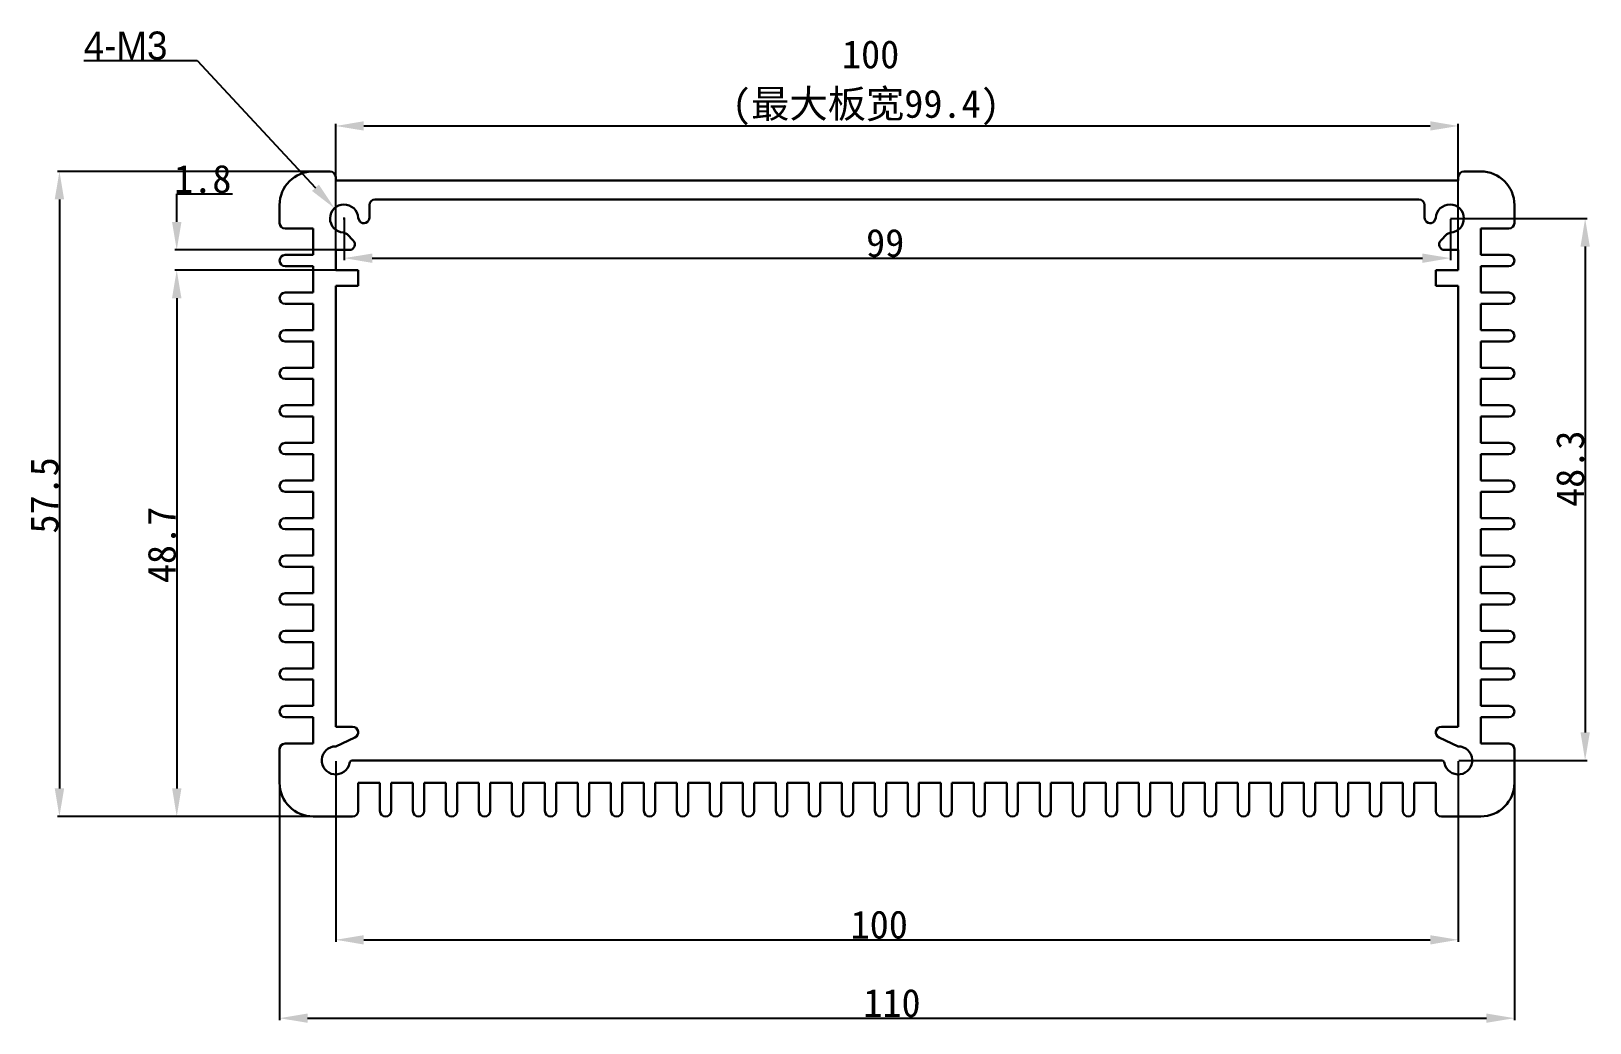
# Model space of a CAD drawing. Header units: inches. Extents: x 692 to 831, y 67 to 155.
import ezdxf

# ---------------------------------------------------------------- set-up
doc = ezdxf.new("R2010")
doc.units = ezdxf.units.IN
doc.header["$MEASUREMENT"] = 0
doc.layers.add('壳体层', color=7, linetype='Continuous', lineweight=30)
doc.layers.add('标注层', color=7, linetype='Continuous')
doc.layers.add('槽宽标注', color=30, linetype='Continuous')
doc.styles.add('MtXpl_Gulim', font='')
doc.styles.get("Standard").update_dxf_attribs({"font": 'simhei.ttf'})
doc.styles.get('MtXpl_Gulim').set_extended_font_data('Gulim')

msp = doc.modelspace()

# ---------------------------------------------------------------- linework, layer by layer
at = {"layer": '壳体层'}
for p, q in [((718.82, 142.42), (717.32, 142.42)), ((719.32, 141.62), (719.32, 141.92)), ((819.32, 141.62), (819.32, 141.92)), ((819.82, 142.42), (821.32, 142.42)), ((769.32, 141.62), (719.32, 141.62)), ((769.32, 141.62), (819.32, 141.62)), ((714.32, 139.42), (714.32, 137.82)), ((722.32, 138.31), (722.32, 139.42)), ((722.82, 139.92), (815.82, 139.92)), ((816.32, 139.42), (816.32, 138.31)), ((824.32, 139.42), (824.32, 137.82)), ((721.32, 138.28), (721.47, 137.95)), ((721.47, 137.95), (721.47, 137.95)), ((817.18, 137.95), (817.32, 138.28)), ((817.18, 137.95), (817.18, 137.95)), ((714.82, 137.32), (717.32, 137.32)), ((717.32, 134.97), (717.32, 137.32)), ((720.33, 136.82), (720.01, 136.97)), ((720.89, 136.27), (720.33, 136.82)), ((818.31, 136.82), (817.76, 136.27)), ((818.64, 136.97), (818.31, 136.82)), ((821.32, 134.97), (821.32, 137.32)), ((823.82, 137.32), (821.32, 137.32)), ((717.32, 134.97), (714.82, 134.97)), ((719.32, 133.62), (719.32, 135.42)), ((719.32, 135.42), (720.53, 135.42)), ((818.11, 135.42), (819.32, 135.42)), ((819.32, 135.42), (819.32, 133.62)), ((821.32, 134.97), (823.82, 134.97)), ((717.32, 133.97), (714.82, 133.97)), ((717.32, 133.97), (717.32, 131.62)), ((721.32, 133.62), (719.32, 133.62)), ((721.32, 132.22), (721.32, 133.62)), ((819.32, 133.62), (817.32, 133.62)), ((817.32, 133.62), (817.32, 132.22)), ((821.32, 133.97), (821.32, 131.62)), ((821.32, 133.97), (823.82, 133.97)), ((719.32, 92.92), (719.32, 132.22)), ((719.32, 132.22), (721.32, 132.22)), ((817.32, 132.22), (819.32, 132.22)), ((819.32, 132.22), (819.32, 92.92)), ((717.32, 131.62), (714.82, 131.62)), ((717.32, 130.62), (714.82, 130.62)), ((717.32, 130.62), (717.32, 128.27)), ((821.32, 131.62), (823.82, 131.62)), ((821.32, 130.62), (821.32, 128.27)), ((821.32, 130.62), (823.82, 130.62)), ((717.32, 128.27), (714.82, 128.27)), ((821.32, 128.27), (823.82, 128.27)), ((717.32, 127.27), (714.82, 127.27)), ((717.32, 127.27), (717.32, 124.92)), ((821.32, 127.27), (821.32, 124.92)), ((821.32, 127.27), (823.82, 127.27)), ((717.32, 124.92), (714.82, 124.92)), ((717.32, 123.92), (714.82, 123.92)), ((717.32, 123.92), (717.32, 121.57)), ((821.32, 124.92), (823.82, 124.92)), ((821.32, 123.92), (821.32, 121.57)), ((821.32, 123.92), (823.82, 123.92)), ((717.32, 121.57), (714.82, 121.57)), ((821.32, 121.57), (823.82, 121.57)), ((717.32, 120.57), (714.82, 120.57)), ((717.32, 120.57), (717.32, 118.22)), ((821.32, 120.57), (821.32, 118.22)), ((821.32, 120.57), (823.82, 120.57)), ((717.32, 118.22), (714.82, 118.22)), ((821.32, 118.22), (823.82, 118.22)), ((717.32, 117.22), (714.82, 117.22)), ((717.32, 117.22), (717.32, 114.87)), ((821.32, 117.22), (821.32, 114.87)), ((821.32, 117.22), (823.82, 117.22)), ((717.32, 114.87), (714.82, 114.87)), ((717.32, 113.87), (714.82, 113.87)), ((717.32, 113.87), (717.32, 111.52)), ((821.32, 114.87), (823.82, 114.87)), ((821.32, 113.87), (821.32, 111.52)), ((821.32, 113.87), (823.82, 113.87)), ((717.32, 111.52), (714.82, 111.52)), ((821.32, 111.52), (823.82, 111.52)), ((717.32, 110.52), (714.82, 110.52)), ((717.32, 110.52), (717.32, 108.17)), ((821.32, 110.52), (821.32, 108.17)), ((821.32, 110.52), (823.82, 110.52)), ((717.32, 108.17), (714.82, 108.17)), ((717.32, 107.17), (714.82, 107.17)), ((717.32, 107.17), (717.32, 104.82)), ((821.32, 108.17), (823.82, 108.17)), ((821.32, 107.17), (821.32, 104.82)), ((821.32, 107.17), (823.82, 107.17)), ((717.32, 104.82), (714.82, 104.82)), ((821.32, 104.82), (823.82, 104.82)), ((717.32, 103.82), (714.82, 103.82)), ((717.32, 103.82), (717.32, 101.47)), ((821.32, 103.82), (821.32, 101.47)), ((821.32, 103.82), (823.82, 103.82)), ((717.32, 101.47), (714.82, 101.47)), ((821.32, 101.47), (823.82, 101.47)), ((717.32, 100.47), (714.82, 100.47)), ((717.32, 100.47), (717.32, 98.12)), ((821.32, 100.47), (821.32, 98.12)), ((821.32, 100.47), (823.82, 100.47)), ((717.32, 98.12), (714.82, 98.12)), ((821.32, 98.12), (823.82, 98.12)), ((717.32, 97.12), (714.82, 97.12)), ((717.32, 97.12), (717.32, 94.77)), ((821.32, 97.12), (821.32, 94.77)), ((821.32, 97.12), (823.82, 97.12)), ((717.32, 94.77), (714.82, 94.77)), ((821.32, 94.77), (823.82, 94.77)), ((717.32, 93.77), (714.82, 93.77)), ((717.32, 93.77), (717.32, 91.42)), ((821.32, 93.77), (821.32, 91.42)), ((821.32, 93.77), (823.82, 93.77)), ((720.82, 92.92), (719.32, 92.92)), ((719.32, 91.17), (721.03, 91.96)), ((817.61, 91.96), (819.32, 91.17)), ((819.32, 92.92), (817.82, 92.92)), ((714.32, 90.92), (714.32, 87.92)), ((717.32, 91.42), (714.82, 91.42)), ((821.32, 91.42), (823.82, 91.42)), ((824.32, 90.92), (824.32, 87.92)), ((817.8, 89.92), (720.84, 89.92)), ((721.32, 87.92), (721.32, 85.42)), ((721.32, 87.92), (723.26, 87.92)), ((723.26, 85.42), (723.26, 87.92)), ((724.26, 85.42), (724.26, 87.92)), ((724.26, 87.92), (726.2, 87.92)), ((726.2, 85.42), (726.2, 87.92)), ((727.2, 85.42), (727.2, 87.92)), ((727.2, 87.92), (729.14, 87.92)), ((729.14, 85.42), (729.14, 87.92)), ((730.14, 85.42), (730.14, 87.92)), ((730.14, 87.92), (732.08, 87.92)), ((732.08, 85.42), (732.08, 87.92)), ((733.08, 85.42), (733.08, 87.92)), ((733.08, 87.92), (735.02, 87.92)), ((735.02, 85.42), (735.02, 87.92)), ((736.02, 85.42), (736.02, 87.92)), ((736.02, 87.92), (737.96, 87.92)), ((737.96, 85.42), (737.96, 87.92)), ((738.96, 85.42), (738.96, 87.92)), ((738.96, 87.92), (740.9, 87.92)), ((740.9, 85.42), (740.9, 87.92)), ((741.9, 85.42), (741.9, 87.92)), ((741.9, 87.92), (743.84, 87.92)), ((743.84, 85.42), (743.84, 87.92)), ((744.84, 85.42), (744.84, 87.92)), ((744.84, 87.92), (746.78, 87.92)), ((746.78, 85.42), (746.78, 87.92)), ((747.78, 85.42), (747.78, 87.92)), ((747.78, 87.92), (749.72, 87.92)), ((749.72, 85.42), (749.72, 87.92)), ((750.72, 85.42), (750.72, 87.92)), ((750.72, 87.92), (752.66, 87.92)), ((752.66, 85.42), (752.66, 87.92)), ((753.66, 85.42), (753.66, 87.92)), ((753.66, 87.92), (755.6, 87.92)), ((755.6, 85.42), (755.6, 87.92)), ((756.6, 85.42), (756.6, 87.92)), ((756.6, 87.92), (758.54, 87.92)), ((758.54, 85.42), (758.54, 87.92)), ((759.54, 85.42), (759.54, 87.92)), ((759.54, 87.92), (761.48, 87.92)), ((761.48, 85.42), (761.48, 87.92)), ((762.48, 85.42), (762.48, 87.92)), ((762.48, 87.92), (764.42, 87.92)), ((764.42, 85.42), (764.42, 87.92)), ((765.42, 85.42), (765.42, 87.92)), ((765.42, 87.92), (767.36, 87.92)), ((767.36, 85.42), (767.36, 87.92)), ((768.36, 85.42), (768.36, 87.92)), ((768.36, 87.92), (769.32, 87.92)), ((770.28, 87.92), (769.32, 87.92)), ((770.28, 85.42), (770.28, 87.92)), ((771.28, 85.42), (771.28, 87.92)), ((773.22, 87.92), (771.28, 87.92)), ((773.22, 85.42), (773.22, 87.92)), ((774.22, 85.42), (774.22, 87.92)), ((776.16, 87.92), (774.22, 87.92)), ((776.16, 85.42), (776.16, 87.92)), ((777.16, 85.42), (777.16, 87.92)), ((779.1, 87.92), (777.16, 87.92)), ((779.1, 85.42), (779.1, 87.92)), ((780.1, 85.42), (780.1, 87.92)), ((782.04, 87.92), (780.1, 87.92)), ((782.04, 85.42), (782.04, 87.92)), ((783.04, 85.42), (783.04, 87.92)), ((784.98, 87.92), (783.04, 87.92)), ((784.98, 85.42), (784.98, 87.92)), ((785.98, 85.42), (785.98, 87.92)), ((787.92, 87.92), (785.98, 87.92)), ((787.92, 85.42), (787.92, 87.92)), ((788.92, 85.42), (788.92, 87.92)), ((790.86, 87.92), (788.92, 87.92)), ((790.86, 85.42), (790.86, 87.92)), ((791.86, 85.42), (791.86, 87.92)), ((793.8, 87.92), (791.86, 87.92)), ((793.8, 85.42), (793.8, 87.92)), ((794.8, 85.42), (794.8, 87.92)), ((796.74, 87.92), (794.8, 87.92)), ((796.74, 85.42), (796.74, 87.92)), ((797.74, 85.42), (797.74, 87.92)), ((799.68, 87.92), (797.74, 87.92)), ((799.68, 85.42), (799.68, 87.92)), ((800.68, 85.42), (800.68, 87.92)), ((802.62, 87.92), (800.68, 87.92)), ((802.62, 85.42), (802.62, 87.92)), ((803.62, 85.42), (803.62, 87.92)), ((805.56, 87.92), (803.62, 87.92)), ((805.56, 85.42), (805.56, 87.92)), ((806.56, 85.42), (806.56, 87.92)), ((808.5, 87.92), (806.56, 87.92)), ((808.5, 85.42), (808.5, 87.92)), ((809.5, 85.42), (809.5, 87.92)), ((811.44, 87.92), (809.5, 87.92)), ((811.44, 85.42), (811.44, 87.92)), ((812.44, 85.42), (812.44, 87.92)), ((814.38, 87.92), (812.44, 87.92)), ((814.38, 85.42), (814.38, 87.92)), ((815.38, 85.42), (815.38, 87.92)), ((817.32, 87.92), (815.38, 87.92)), ((817.32, 87.92), (817.32, 85.42)), ((717.32, 84.92), (720.82, 84.92)), ((821.32, 84.92), (817.82, 84.92))]:
    msp.add_line(p, q, dxfattribs=at)
for centre, radius, start, end in [((717.32, 139.42), 3, 90, 180), ((718.82, 141.92), 0.5, 0, 90), ((819.82, 141.92), 0.5, 90, 180), ((821.32, 139.42), 3, 0, 90), ((720.07, 138.22), 1.25, 2.9754, 267.0246), ((722.82, 139.42), 0.5, 90, 180), ((815.82, 139.42), 0.5, 0, 90), ((818.57, 138.22), 1.25, 272.9754, 177.0246), ((714.82, 137.82), 0.5, 180, 270), ((721.82, 138.31), 0.5, 225, 0), ((816.82, 138.31), 0.5, 180, 315), ((823.82, 137.82), 0.5, 270, 0), ((720.53, 135.92), 0.5, 270, 45), ((818.11, 135.92), 0.5, 135, 270), ((714.82, 134.47), 0.5, 90, 270), ((823.82, 134.47), 0.5, 270, 90), ((714.82, 131.12), 0.5, 90, 270), ((823.82, 131.12), 0.5, 270, 90), ((714.82, 127.77), 0.5, 90, 270), ((823.82, 127.77), 0.5, 270, 90), ((714.82, 124.42), 0.5, 90, 270), ((823.82, 124.42), 0.5, 270, 90), ((714.82, 121.07), 0.5, 90, 270), ((823.82, 121.07), 0.5, 270, 90), ((714.82, 117.72), 0.5, 90, 270), ((823.82, 117.72), 0.5, 270, 90), ((714.82, 114.37), 0.5, 90, 270), ((823.82, 114.37), 0.5, 270, 90), ((714.82, 111.02), 0.5, 90, 270), ((823.82, 111.02), 0.5, 270, 90), ((714.82, 107.67), 0.5, 90, 270), ((823.82, 107.67), 0.5, 270, 90), ((714.82, 104.32), 0.5, 90, 270), ((823.82, 104.32), 0.5, 270, 90), ((714.82, 100.97), 0.5, 90, 270), ((823.82, 100.97), 0.5, 270, 90), ((714.82, 97.62), 0.5, 90, 270), ((823.82, 97.62), 0.5, 270, 90), ((714.82, 94.27), 0.5, 90, 270), ((823.82, 94.27), 0.5, 270, 90), ((720.82, 92.42), 0.5, 294.9684, 90), ((817.82, 92.42), 0.5, 90, 245.0316), ((714.82, 90.92), 0.5, 90, 180), ((719.32, 89.92), 1.25, 90, 348.8401), ((819.32, 89.92), 1.25, 191.1599, 90), ((823.82, 90.92), 0.5, 0, 90), ((720.84, 89.62), 0.3, 90, 168.8401), ((817.8, 89.62), 0.3, 11.1599, 90), ((717.32, 87.92), 3, 180, 270), ((821.32, 87.92), 3, 270, 0), ((720.82, 85.42), 0.5, 270, 0), ((723.76, 85.42), 0.5, 180, 0), ((726.7, 85.42), 0.5, 180, 0), ((729.64, 85.42), 0.5, 180, 0), ((732.58, 85.42), 0.5, 180, 0), ((735.52, 85.42), 0.5, 180, 0), ((738.46, 85.42), 0.5, 180, 0), ((741.4, 85.42), 0.5, 180, 0), ((744.34, 85.42), 0.5, 180, 0), ((747.28, 85.42), 0.5, 180, 0), ((750.22, 85.42), 0.5, 180, 0), ((753.16, 85.42), 0.5, 180, 0), ((756.1, 85.42), 0.5, 180, 0), ((759.04, 85.42), 0.5, 180, 0), ((761.98, 85.42), 0.5, 180, 0), ((764.92, 85.42), 0.5, 180, 0), ((767.86, 85.42), 0.5, 180, 0), ((770.78, 85.42), 0.5, 180, 0), ((773.72, 85.42), 0.5, 180, 0), ((776.66, 85.42), 0.5, 180, 0), ((779.6, 85.42), 0.5, 180, 0), ((782.54, 85.42), 0.5, 180, 0), ((785.48, 85.42), 0.5, 180, 0), ((788.42, 85.42), 0.5, 180, 0), ((791.36, 85.42), 0.5, 180, 0), ((794.3, 85.42), 0.5, 180, 0), ((797.24, 85.42), 0.5, 180, 0), ((800.18, 85.42), 0.5, 180, 0), ((803.12, 85.42), 0.5, 180, 0), ((806.06, 85.42), 0.5, 180, 0), ((809, 85.42), 0.5, 180, 0), ((811.94, 85.42), 0.5, 180, 0), ((814.88, 85.42), 0.5, 180, 0), ((817.82, 85.42), 0.5, 180, 270)]:
    msp.add_arc(centre, radius, start, end, dxfattribs=at)
at = {"layer": '标注层'}
for p, q in [((696.88, 152.3), (706.97, 152.3)), ((706.97, 152.3), (717.52, 140.96)), ((717.26, 142.42), (694.53, 142.42)), ((705.16, 137.92), (705.16, 140.42)), ((705.16, 140.42), (710.14, 140.42)), ((694.71, 139.92), (694.71, 87.42)), ((719.98, 138.22), (720.16, 138.22)), ((720.07, 138.13), (720.07, 138.31)), ((720.07, 138.15), (720.07, 134.51)), ((818.63, 138.22), (830.8, 138.22)), ((818.63, 138.15), (818.63, 134.51)), ((720.26, 135.42), (704.98, 135.42)), ((722.57, 134.69), (816.13, 134.69)), ((830.62, 135.72), (830.62, 92.42)), ((720.26, 133.62), (704.98, 133.62)), ((720.26, 133.62), (704.98, 133.62)), ((705.16, 131.12), (705.16, 87.42)), ((705.16, 131.12), (705.16, 128.62)), ((714.32, 89.35), (714.32, 66.76)), ((719.32, 89.85), (719.32, 73.75)), ((819.32, 89.85), (819.32, 73.75)), ((819.38, 89.92), (830.8, 89.92)), ((824.32, 89.35), (824.32, 66.76)), ((717.26, 84.92), (694.53, 84.92)), ((720.26, 84.92), (704.98, 84.92)), ((721.82, 73.93), (816.82, 73.93)), ((716.82, 66.94), (821.82, 66.94))]:
    msp.add_line(p, q, dxfattribs=at)
for points in [[(694.29, 139.92), (695.13, 139.92), (694.71, 142.42)], [(717.82, 141.25), (717.21, 140.68), (719.22, 139.13)], [(704.74, 137.92), (705.58, 137.92), (705.16, 135.42)], [(830.21, 135.72), (831.04, 135.72), (830.62, 138.22)], [(722.57, 135.1), (722.57, 134.27), (720.07, 134.69)], [(816.13, 135.1), (816.13, 134.27), (818.63, 134.69)], [(704.74, 131.12), (705.58, 131.12), (705.16, 133.62)], [(704.75, 131.12), (705.58, 131.12), (705.16, 133.62)], [(830.21, 92.42), (831.04, 92.42), (830.62, 89.92)], [(694.29, 87.42), (695.13, 87.42), (694.71, 84.92)], [(704.75, 87.42), (705.58, 87.42), (705.16, 84.92)], [(721.82, 74.34), (721.82, 73.51), (719.32, 73.93)], [(816.82, 74.34), (816.82, 73.51), (819.32, 73.93)], [(716.82, 67.36), (716.82, 66.53), (714.32, 66.94)], [(821.82, 67.36), (821.82, 66.53), (824.32, 66.94)]]:
    msp.add_solid(points, dxfattribs=at)
at = {"layer": '槽宽标注'}
for p, q in [((719.32, 134.58), (719.32, 146.65)), ((721.82, 146.47), (816.82, 146.47)), ((819.32, 134.58), (819.32, 146.65))]:
    msp.add_line(p, q, dxfattribs=at)
for points in [[(721.82, 146.89), (721.82, 146.06), (719.32, 146.47)], [(816.82, 146.89), (816.82, 146.06), (819.32, 146.47)]]:
    msp.add_solid(points, dxfattribs=at)

# ---------------------------------------------------------------- texts
at = {"layer": '标注层', "style": 'MtXpl_Gulim'}
msp.add_text('4-M3', height=2.5, dxfattribs=at).set_placement((696.88, 152.39))
at = {"layer": '标注层'}
for s, p in [('1.8', (704.93, 140.51)), ('100', (765.19, 74.04)), ('110', (766.32, 67.05))]:
    msp.add_text(s, height=2.5, dxfattribs=at).set_placement(p)
for s, p in [('48.3', (830.53, 112.52)), ('57.5', (694.62, 110.14)), ('48.7', (705.07, 105.72))]:
    msp.add_text(s, height=2.5, rotation=90, dxfattribs=at).set_placement(p)
at = {"layer": '标注层', "insert": (768.27, 136.03), "char_height": 2.5, "attachment_point": 5}
msp.add_mtext('\\A1;99', dxfattribs=at)
at = {"layer": '槽宽标注'}
for s, p in [('100', (764.42, 151.61)), ('(最大板宽99.4)', (754.63, 147.2))]:
    msp.add_text(s, height=2.5, dxfattribs=at).set_placement(p)

doc.saveas('drawing.dxf')
